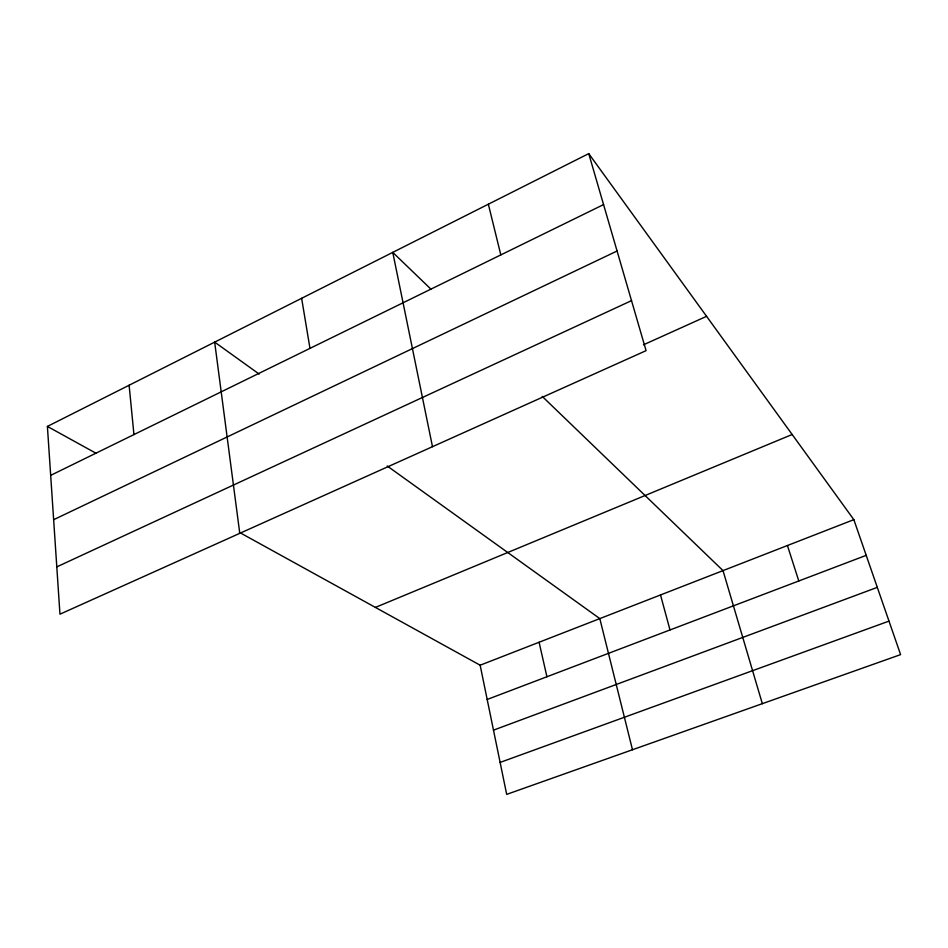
<?xml version="1.0" encoding="UTF-8"?>
<svg xmlns="http://www.w3.org/2000/svg" width="948" height="948" viewBox="0 0 948 948"><rect width="100%" height="100%" fill="white"/><g stroke="black" fill="none" stroke-linecap="round" stroke-linejoin="round"><path stroke-width="1.42" d="M588.732 153.623L646.074 350.653L59.961 614.185L47.4 426.422L588.732 153.623L853.84 519.658L900.6 654.618L506.682 794.377L480.15 665.212L239.382 532.361M50.671 475.363L603.568 204.59M53.633 519.705L617.077 251.007M56.797 566.88L631.522 300.635M643.431 344.823L706.568 316.324M375.396 607.407L792.161 434.504M480.15 665.212L853.84 519.658M487.189 699.47L866.211 555.35M493.493 730.15L877.303 587.369M500.117 762.417L888.987 621.118M47.4 426.422L96.151 453.322M259.148 374.057L214.663 342.121L239.773 533.333M387.199 465.978L599.811 618.606L632.482 749.75M431.15 289.365L392.756 252.369L432.489 446.686M542.209 396.382L723.016 570.613L762.334 703.677M787.433 545.515L798.797 580.982M660.507 594.965L670.011 629.946M488.35 204.199L500.817 254.905M539.092 642.246L546.925 676.765M301.63 298.3L309.972 348.378M129.118 385.244L133.941 434.587"/></g></svg>
